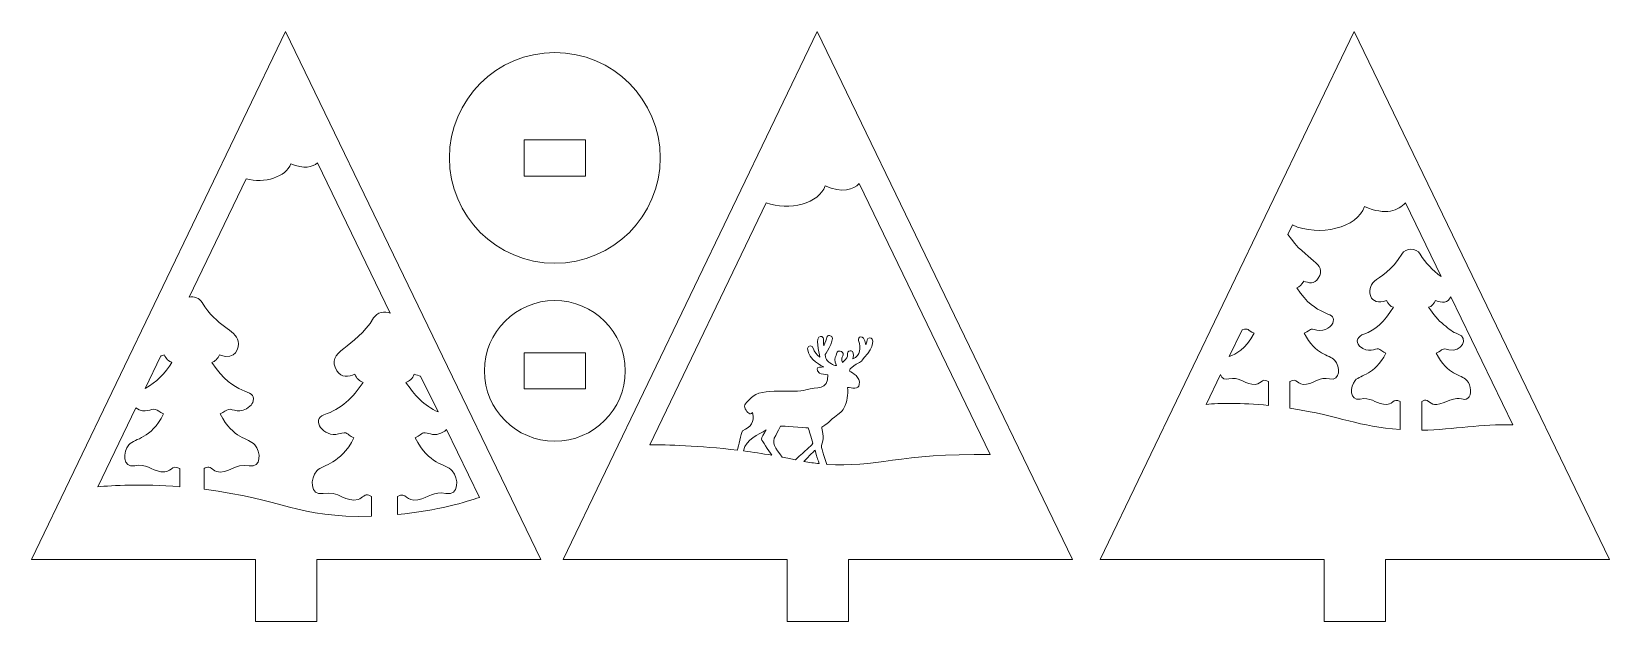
# Model space of a CAD drawing. Header units: inches. Extents: x 0.2 to 15.6, y 0.1 to 5.8.
import ezdxf

# ---------------------------------------------------------------- set-up
doc = ezdxf.new("R2010")
doc.units = ezdxf.units.IN
doc.header["$MEASUREMENT"] = 0
doc.layers.add('_U+0421_U+043B_U+043E_U+0439 1', color=7, linetype='Continuous')

msp = doc.modelspace()

# ---------------------------------------------------------------- linework, layer by layer
at = {"layer": '_U+0421_U+043B_U+043E_U+0439 1', "color": 1, "lineweight": 9, "true_color": 0xff0000}
for points in [[(2.659, 5.846), (0.172, 0.67), (2.365, 0.67), (2.365, 0.062), (2.966, 0.062), (2.966, 0.67), (5.16, 0.67), (2.659, 5.846)], [(7.867, 5.846), (5.38, 0.67), (7.573, 0.67), (7.573, 0.062), (8.175, 0.062), (8.175, 0.67), (10.369, 0.67), (7.867, 5.846)], [(13.126, 5.846), (10.639, 0.67), (12.833, 0.67), (12.833, 0.062), (13.434, 0.062), (13.434, 0.67), (15.628, 0.67), (13.126, 5.846)], [(5.598, 4.429), (4.996, 4.429), (4.996, 4.784), (5.598, 4.784), (5.598, 4.429), (5.598, 4.429)], [(5.598, 2.341), (4.996, 2.341), (4.996, 2.696), (5.598, 2.696), (5.598, 2.341), (5.598, 2.341)]]:
    msp.add_lwpolyline(points, dxfattribs=at)
for points, knots in [([(5.297, 5.639), (4.727, 5.639), (4.265, 5.177), (4.265, 4.607), (4.265, 4.036), (4.727, 3.574), (5.297, 3.574), (5.868, 3.574), (6.33, 4.036), (6.33, 4.607), (6.33, 5.177), (5.868, 5.639), (5.297, 5.639)], [0, 0, 0, 0, 1, 1, 1, 2, 2, 2, 3, 3, 3, 4, 4, 4, 4]), ([(2.71, 4.549), (2.841, 4.493), (2.922, 4.516), (2.973, 4.558), (2.973, 4.558), (3.685, 3.083), (3.685, 3.083), (3.63, 3.109), (3.555, 3.094), (3.522, 3.037), (3.344, 2.738), (3.042, 2.715), (3.162, 2.519), (3.207, 2.445), (3.278, 2.463), (3.337, 2.486), (3.356, 2.445), (3.386, 2.416), (3.419, 2.406), (3.322, 2.253), (3.202, 2.145), (3.036, 2.088), (2.903, 2.043), (3.033, 1.862), (3.179, 1.9), (3.283, 1.927), (3.243, 1.899), (3.33, 1.863), (3.193, 1.593), (3.036, 1.612), (2.966, 1.538), (2.901, 1.468), (2.895, 1.288), (3.027, 1.316), (3.174, 1.347), (3.257, 1.221), (3.371, 1.258), (3.416, 1.272), (3.438, 1.318), (3.477, 1.3), (3.485, 1.296), (3.493, 1.291), (3.501, 1.286), (3.501, 1.286), (3.501, 1.093), (3.501, 1.093), (2.764, 1.076), (2.64, 1.26), (1.861, 1.358), (1.861, 1.358), (1.861, 1.56), (1.861, 1.56), (1.869, 1.564), (1.876, 1.569), (1.884, 1.572), (1.92, 1.589), (1.941, 1.547), (1.983, 1.533), (2.089, 1.499), (2.166, 1.616), (2.303, 1.588), (2.424, 1.562), (2.42, 1.728), (2.359, 1.794), (2.292, 1.865), (2.148, 1.845), (2.02, 2.096), (2.062, 2.113), (2.075, 2.134), (2.1, 2.141), (2.138, 2.151), (2.216, 2.085), (2.311, 2.173), (2.325, 2.186), (2.339, 2.202), (2.344, 2.226), (2.37, 2.352), (2.155, 2.258), (1.938, 2.602), (1.969, 2.611), (1.996, 2.638), (2.014, 2.676), (2.178, 2.611), (2.208, 2.752), (2.195, 2.81), (2.169, 2.924), (1.985, 2.949), (1.842, 3.189), (1.816, 3.234), (1.762, 3.251), (1.715, 3.24), (1.715, 3.24), (2.273, 4.402), (2.273, 4.402), (2.45, 4.353), (2.669, 4.419), (2.71, 4.549)], [0, 0, 0, 0, 1, 1, 1, 2, 2, 2, 3, 3, 3, 4, 4, 4, 5, 5, 5, 6, 6, 6, 7, 7, 7, 8, 8, 8, 9, 9, 9, 10, 10, 10, 11, 11, 11, 12, 12, 12, 13, 13, 13, 14, 14, 14, 15, 15, 15, 16, 16, 16, 17, 17, 17, 18, 18, 18, 19, 19, 19, 20, 20, 20, 21, 21, 21, 22, 22, 22, 23, 23, 23, 24, 24, 24, 25, 25, 25, 26, 26, 26, 27, 27, 27, 28, 28, 28, 29, 29, 29, 30, 30, 30, 31, 31, 31, 32, 32, 32, 32]), ([(7.963, 1.602), (7.913, 1.742), (7.901, 1.778), (7.916, 1.811), (7.944, 1.869), (7.911, 1.944), (7.912, 1.968), (8.014, 2.027), (7.962, 2.013), (8.069, 2.091), (8.12, 2.128), (8.116, 2.13), (8.128, 2.153), (8.165, 2.227), (8.171, 2.278), (8.164, 2.357), (8.209, 2.35), (8.27, 2.334), (8.28, 2.385), (8.293, 2.456), (8.214, 2.502), (8.183, 2.516), (8.186, 2.523), (8.188, 2.531), (8.19, 2.539), (8.298, 2.63), (8.278, 2.578), (8.328, 2.65), (8.432, 2.757), (8.427, 2.844), (8.38, 2.842), (8.349, 2.84), (8.359, 2.815), (8.345, 2.775), (8.32, 2.898), (8.26, 2.847), (8.272, 2.816), (8.3, 2.74), (8.292, 2.671), (8.216, 2.636), (8.244, 2.74), (8.167, 2.726), (8.165, 2.688), (8.164, 2.65), (8.162, 2.641), (8.115, 2.601), (8.111, 2.612), (8.108, 2.627), (8.108, 2.644), (8.113, 2.655), (8.118, 2.664), (8.121, 2.676), (8.125, 2.694), (8.109, 2.71), (8.092, 2.713), (8.061, 2.719), (8.061, 2.692), (8.052, 2.668), (8.042, 2.644), (8.032, 2.619), (8.057, 2.57), (8.037, 2.568), (8.024, 2.576), (8.006, 2.588), (7.966, 2.616), (7.954, 2.616), (7.947, 2.678), (7.957, 2.695), (8.066, 2.863), (7.989, 2.865), (7.957, 2.866), (7.968, 2.844), (7.931, 2.763), (7.927, 2.819), (7.938, 2.858), (7.899, 2.856), (7.841, 2.854), (7.888, 2.703), (7.892, 2.654), (7.865, 2.677), (7.837, 2.706), (7.83, 2.736), (7.822, 2.773), (7.772, 2.772), (7.774, 2.737), (7.781, 2.622), (7.92, 2.564), (7.934, 2.557), (7.911, 2.561), (7.904, 2.552), (7.89, 2.554), (7.866, 2.559), (7.855, 2.524), (7.889, 2.497), (7.908, 2.482), (7.951, 2.485), (7.97, 2.479), (7.976, 2.323), (7.866, 2.367), (7.756, 2.331), (7.648, 2.296), (7.32, 2.364), (7.219, 2.253), (7.174, 2.205), (7.14, 2.186), (7.163, 2.146), (7.183, 2.112), (7.21, 2.077), (7.234, 2.109), (7.253, 2.011), (7.223, 1.976), (7.136, 1.929), (7.121, 1.903), (7.095, 1.78), (7.087, 1.741), (6.71, 1.787), (6.39, 1.794), (6.228, 1.793), (6.228, 1.793), (7.368, 4.167), (7.368, 4.167), (7.59, 4.082), (7.891, 4.162), (7.944, 4.332), (8.117, 4.258), (8.219, 4.297), (8.279, 4.355), (8.279, 4.355), (9.563, 1.699), (9.563, 1.699), (8.675, 1.711), (8.43, 1.568), (7.963, 1.602)], [0, 0, 0, 0, 1, 1, 1, 2, 2, 2, 3, 3, 3, 4, 4, 4, 5, 5, 5, 6, 6, 6, 7, 7, 7, 8, 8, 8, 9, 9, 9, 10, 10, 10, 11, 11, 11, 12, 12, 12, 13, 13, 13, 14, 14, 14, 15, 15, 15, 16, 16, 16, 17, 17, 17, 18, 18, 18, 19, 19, 19, 20, 20, 20, 21, 21, 21, 22, 22, 22, 23, 23, 23, 24, 24, 24, 25, 25, 25, 26, 26, 26, 27, 27, 27, 28, 28, 28, 29, 29, 29, 30, 30, 30, 31, 31, 31, 32, 32, 32, 33, 33, 33, 34, 34, 34, 35, 35, 35, 36, 36, 36, 37, 37, 37, 38, 38, 38, 39, 39, 39, 40, 40, 40, 41, 41, 41, 42, 42, 42, 43, 43, 43, 44, 44, 44, 44]), ([(12.523, 3.949), (12.784, 3.829), (13.163, 3.922), (13.228, 4.129), (13.44, 4.038), (13.561, 4.092), (13.63, 4.165), (13.63, 4.165), (13.979, 3.444), (13.979, 3.444), (13.896, 3.505), (13.825, 3.576), (13.773, 3.663), (13.735, 3.727), (13.633, 3.727), (13.595, 3.663), (13.505, 3.511), (13.371, 3.434), (13.327, 3.397), (13.234, 3.317), (13.281, 3.144), (13.443, 3.208), (13.459, 3.174), (13.484, 3.15), (13.511, 3.142), (13.418, 2.995), (13.34, 2.919), (13.222, 2.879), (13.171, 2.862), (13.131, 2.807), (13.18, 2.762), (13.264, 2.682), (13.334, 2.742), (13.367, 2.733), (13.378, 2.73), (13.412, 2.704), (13.438, 2.693), (13.324, 2.471), (13.194, 2.486), (13.137, 2.425), (13.083, 2.367), (13.079, 2.219), (13.187, 2.242), (13.289, 2.263), (13.325, 2.206), (13.415, 2.191), (13.515, 2.174), (13.501, 2.26), (13.579, 2.217), (13.579, 2.217), (13.579, 1.943), (13.579, 1.943), (13.16, 1.971), (13.014, 2.073), (12.498, 2.152), (12.498, 2.152), (12.498, 2.415), (12.498, 2.415), (12.573, 2.457), (12.563, 2.372), (12.66, 2.388), (12.75, 2.404), (12.786, 2.461), (12.887, 2.439), (12.995, 2.417), (12.99, 2.564), (12.937, 2.621), (12.878, 2.684), (12.751, 2.666), (12.638, 2.888), (12.719, 2.921), (12.678, 2.941), (12.762, 2.919), (12.841, 2.898), (12.914, 2.957), (12.923, 3.002), (12.946, 3.113), (12.757, 3.031), (12.565, 3.333), (12.592, 3.342), (12.617, 3.366), (12.633, 3.399), (12.681, 3.38), (12.739, 3.365), (12.776, 3.426), (12.87, 3.581), (12.658, 3.587), (12.478, 3.856), (12.478, 3.856), (12.523, 3.949), (12.523, 3.949)], [0, 0, 0, 0, 1, 1, 1, 2, 2, 2, 3, 3, 3, 4, 4, 4, 5, 5, 5, 6, 6, 6, 7, 7, 7, 8, 8, 8, 9, 9, 9, 10, 10, 10, 11, 11, 11, 12, 12, 12, 13, 13, 13, 14, 14, 14, 15, 15, 15, 16, 16, 16, 17, 17, 17, 18, 18, 18, 19, 19, 19, 20, 20, 20, 21, 21, 21, 22, 22, 22, 23, 23, 23, 24, 24, 24, 25, 25, 25, 26, 26, 26, 27, 27, 27, 28, 28, 28, 29, 29, 29, 30, 30, 30, 30]), ([(5.297, 3.208), (4.917, 3.208), (4.608, 2.899), (4.608, 2.519), (4.608, 2.138), (4.917, 1.829), (5.297, 1.829), (5.678, 1.829), (5.987, 2.138), (5.987, 2.519), (5.987, 2.899), (5.678, 3.208), (5.297, 3.208)], [0, 0, 0, 0, 1, 1, 1, 2, 2, 2, 3, 3, 3, 4, 4, 4, 4]), ([(13.789, 1.937), (13.789, 1.937), (13.789, 2.217), (13.789, 2.217), (13.808, 2.227), (13.821, 2.239), (13.843, 2.227), (13.909, 2.188), (13.895, 2.163), (14.064, 2.23), (14.174, 2.273), (14.198, 2.215), (14.241, 2.25), (14.279, 2.282), (14.278, 2.375), (14.231, 2.425), (14.172, 2.488), (14.044, 2.47), (13.931, 2.693), (14.012, 2.727), (13.972, 2.746), (14.056, 2.724), (14.176, 2.693), (14.256, 2.842), (14.146, 2.879), (14.087, 2.9), (14.058, 2.928), (14.005, 2.971), (13.95, 3.016), (13.9, 3.074), (13.857, 3.142), (13.885, 3.15), (13.909, 3.174), (13.925, 3.208), (13.99, 3.182), (14.043, 3.181), (14.075, 3.245), (14.075, 3.245), (14.682, 1.988), (14.682, 1.988), (14.373, 2), (14.11, 1.942), (13.789, 1.937)], [0, 0, 0, 0, 1, 1, 1, 2, 2, 2, 3, 3, 3, 4, 4, 4, 5, 5, 5, 6, 6, 6, 7, 7, 7, 8, 8, 8, 9, 9, 9, 10, 10, 10, 11, 11, 11, 12, 12, 12, 13, 13, 13, 14, 14, 14, 14]), ([(12.029, 2.92), (12.1, 2.941), (12.074, 2.918), (12.148, 2.888), (12.065, 2.725), (11.968, 2.688), (11.903, 2.658), (11.903, 2.658), (12.029, 2.92), (12.029, 2.92)], [0, 0, 0, 0, 1, 1, 1, 2, 2, 2, 3, 3, 3, 3]), ([(1.438, 2.665), (1.449, 2.668), (1.46, 2.672), (1.471, 2.676), (1.489, 2.638), (1.517, 2.611), (1.547, 2.602), (1.481, 2.497), (1.395, 2.405), (1.286, 2.347), (1.286, 2.347), (1.438, 2.665), (1.438, 2.665)], [0, 0, 0, 0, 1, 1, 1, 2, 2, 2, 3, 3, 3, 4, 4, 4, 4]), ([(4.153, 2.116), (4.019, 2.178), (3.917, 2.282), (3.839, 2.406), (3.872, 2.416), (3.902, 2.445), (3.921, 2.486), (3.941, 2.478), (3.962, 2.471), (3.983, 2.468), (3.983, 2.468), (4.153, 2.116), (4.153, 2.116)], [0, 0, 0, 0, 1, 1, 1, 2, 2, 2, 3, 3, 3, 4, 4, 4, 4]), ([(11.818, 2.482), (11.832, 2.439), (11.86, 2.431), (11.899, 2.439), (12, 2.461), (12.036, 2.404), (12.126, 2.388), (12.225, 2.371), (12.21, 2.458), (12.288, 2.415), (12.288, 2.415), (12.288, 2.179), (12.288, 2.179), (12.016, 2.208), (11.811, 2.202), (11.678, 2.19), (11.678, 2.19), (11.818, 2.482), (11.818, 2.482)], [0, 0, 0, 0, 1, 1, 1, 2, 2, 2, 3, 3, 3, 4, 4, 4, 5, 5, 5, 6, 6, 6, 6]), ([(1.194, 2.157), (1.287, 2.091), (1.344, 2.152), (1.385, 2.141), (1.41, 2.134), (1.423, 2.113), (1.465, 2.096), (1.337, 1.845), (1.191, 1.863), (1.126, 1.794), (1.065, 1.729), (1.06, 1.562), (1.182, 1.588), (1.297, 1.612), (1.338, 1.547), (1.439, 1.53), (1.552, 1.511), (1.535, 1.609), (1.624, 1.56), (1.624, 1.56), (1.624, 1.383), (1.624, 1.383), (1.251, 1.412), (0.961, 1.395), (0.822, 1.382), (0.822, 1.382), (1.194, 2.157), (1.194, 2.157)], [0, 0, 0, 0, 1, 1, 1, 2, 2, 2, 3, 3, 3, 4, 4, 4, 5, 5, 5, 6, 6, 6, 7, 7, 7, 8, 8, 8, 9, 9, 9, 9]), ([(4.558, 1.277), (4.444, 1.238), (4.145, 1.146), (3.757, 1.109), (3.757, 1.109), (3.757, 1.286), (3.757, 1.286), (3.849, 1.337), (3.836, 1.234), (3.955, 1.254), (4.064, 1.273), (4.108, 1.342), (4.231, 1.316), (4.363, 1.288), (4.357, 1.468), (4.292, 1.538), (4.22, 1.615), (4.065, 1.592), (3.928, 1.863), (4.027, 1.904), (3.977, 1.927), (4.079, 1.9), (4.136, 1.885), (4.192, 1.902), (4.236, 1.943), (4.236, 1.943), (4.558, 1.277), (4.558, 1.277)], [0, 0, 0, 0, 1, 1, 1, 2, 2, 2, 3, 3, 3, 4, 4, 4, 5, 5, 5, 6, 6, 6, 7, 7, 7, 8, 8, 8, 9, 9, 9, 9]), ([(7.146, 1.734), (7.169, 1.855), (7.293, 1.889), (7.366, 1.94), (7.346, 1.902), (7.321, 1.865), (7.323, 1.849), (7.324, 1.837), (7.39, 1.737), (7.423, 1.691), (7.329, 1.708), (7.236, 1.722), (7.146, 1.734)], [0, 0, 0, 0, 1, 1, 1, 2, 2, 2, 3, 3, 3, 4, 4, 4, 4]), ([(7.524, 1.672), (7.46, 1.767), (7.411, 1.809), (7.462, 1.885), (7.474, 1.903), (7.503, 1.973), (7.509, 1.977), (7.528, 1.982), (7.732, 1.958), (7.78, 1.961), (7.788, 1.933), (7.806, 1.872), (7.825, 1.81), (7.795, 1.765), (7.762, 1.75), (7.655, 1.646), (7.615, 1.654), (7.578, 1.662), (7.524, 1.672)], [0, 0, 0, 0, 1, 1, 1, 2, 2, 2, 3, 3, 3, 4, 4, 4, 5, 5, 5, 6, 6, 6, 6]), ([(7.735, 1.631), (7.791, 1.685), (7.841, 1.736), (7.846, 1.74), (7.874, 1.646), (7.862, 1.682), (7.888, 1.609), (7.84, 1.614), (7.789, 1.621), (7.735, 1.631)], [0, 0, 0, 0, 1, 1, 1, 2, 2, 2, 3, 3, 3, 3])]:
    msp.add_open_spline(points, degree=3, knots=knots, dxfattribs=at)

doc.saveas('drawing.dxf')
